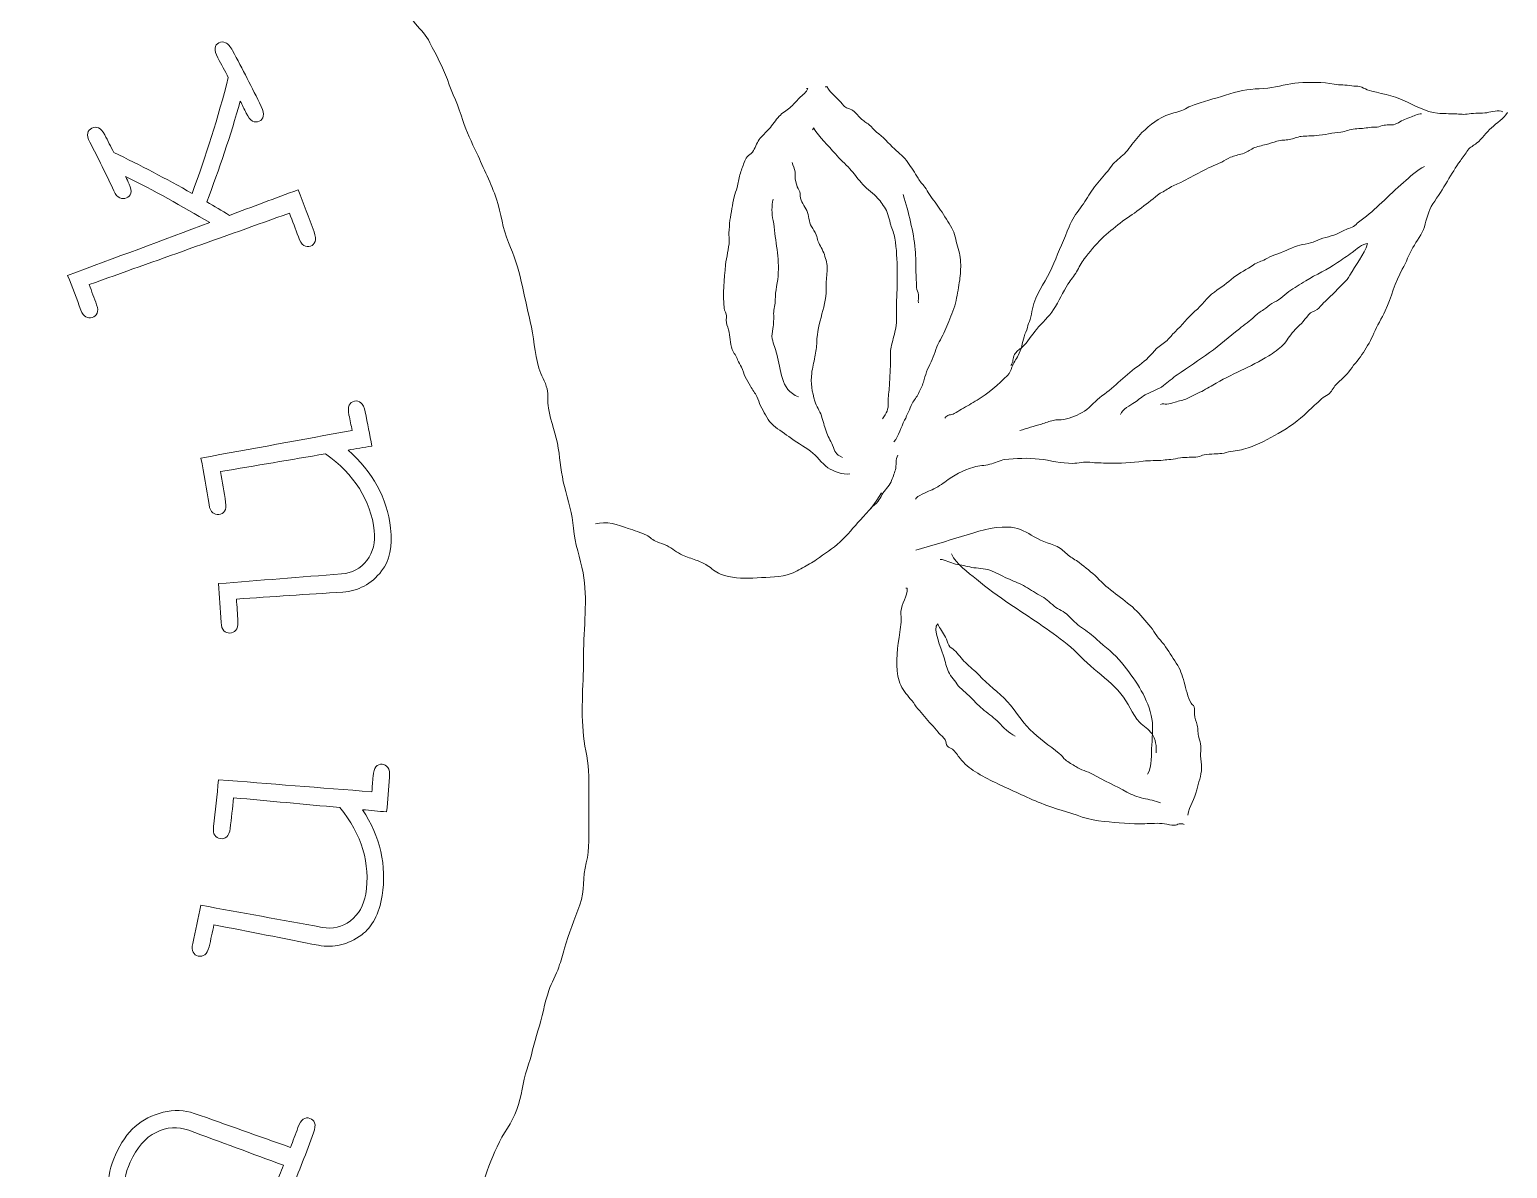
# Model space of a CAD drawing. Header units: millimetres. Extents: x 378.1 to 391.6, y -209.8 to -175.9.
# Drawn here: x 386.387 to 391.19, y -193.075 to -189.373 of the extents above; entities that cross this region are included whole.
import ezdxf

# ---------------------------------------------------------------- set-up
doc = ezdxf.new("R2010")
doc.units = ezdxf.units.MM
doc.header["$MEASUREMENT"] = 0
doc.layers.add('RightSide', color=7, linetype='Continuous', lineweight=0)

# ---------------------------------------------------------------- blocks, each defined once
blk = doc.blocks.new('Block_2')
at = {"layer": 'RightSide', "color": 18, "lineweight": 5, "true_color": 0x000000}
for points, knots in [([(387.0364, -189.9767), (387.1108, -189.949), (387.1851, -189.9213), (387.2595, -189.8936), (387.2776, -189.9388), (387.295, -189.9843), (387.3115, -190.03), (387.3166, -190.0439), (387.3177, -190.0547), (387.315, -190.0623), (387.3123, -190.0698), (387.3073, -190.0749), (387.3, -190.0772), (387.2922, -190.0797), (387.2852, -190.0786), (387.2782, -190.0743), (387.2719, -190.0698), (387.2657, -190.0608), (387.2608, -190.047), (387.2515, -190.0211), (387.2418, -189.9953), (387.2319, -189.9696), (387.0148, -190.047), (386.7977, -190.1245), (386.5805, -190.2019), (386.5889, -190.2237), (386.5971, -190.2456), (386.605, -190.2676), (386.6091, -190.2793), (386.6097, -190.2884), (386.6067, -190.295), (386.6036, -190.3017), (386.5985, -190.3062), (386.5906, -190.3087), (386.5833, -190.311), (386.5764, -190.3104), (386.5698, -190.3071), (386.5631, -190.3038), (386.5578, -190.2961), (386.5537, -190.2848), (386.5401, -190.2471), (386.5257, -190.2096), (386.5108, -190.1722), (386.6647, -190.1149), (386.8186, -190.0577), (386.9726, -190.0004), (386.8823, -189.9461), (386.7908, -189.896), (386.6987, -189.85), (386.7028, -189.8586), (386.7068, -189.8672), (386.7108, -189.8759), (386.7164, -189.8877), (386.7181, -189.8977), (386.7158, -189.9048), (386.7135, -189.9122), (386.7089, -189.917), (386.7018, -189.9201), (386.6943, -189.9233), (386.687, -189.9232), (386.68, -189.9199), (386.6731, -189.9167), (386.6667, -189.9094), (386.6612, -189.8973), (386.6363, -189.8439), (386.6102, -189.7909), (386.5828, -189.7385), (386.5764, -189.7264), (386.5744, -189.717), (386.576, -189.7094), (386.578, -189.7021), (386.5822, -189.6967), (386.5896, -189.693), (386.5964, -189.6896), (386.6034, -189.6894), (386.6108, -189.6923), (386.618, -189.6951), (386.6249, -189.7029), (386.6313, -189.715), (386.6414, -189.7341), (386.6512, -189.7534), (386.6609, -189.7727), (386.7463, -189.8134), (386.8311, -189.8577), (386.9151, -189.9055), (386.9603, -189.7842), (386.9998, -189.6585), (387.033, -189.5286), (387.0219, -189.5073), (387.0107, -189.4861), (386.9991, -189.465), (386.9917, -189.4514), (386.9889, -189.441), (386.9898, -189.433), (386.9911, -189.4248), (386.9953, -189.4194), (387.0024, -189.4156), (387.0093, -189.4121), (387.0163, -189.412), (387.0241, -189.4155), (387.0317, -189.4189), (387.0394, -189.4275), (387.0468, -189.441), (387.0793, -189.501), (387.1103, -189.5616), (387.1398, -189.6226), (387.1464, -189.636), (387.1485, -189.6467), (387.1467, -189.6546), (387.1448, -189.6624), (387.1405, -189.6679), (387.1334, -189.671), (387.126, -189.6742), (387.1189, -189.6739), (387.1114, -189.6701), (387.1044, -189.6661), (387.0975, -189.6578), (387.0911, -189.6444), (387.0848, -189.6313), (387.0784, -189.6183), (387.0719, -189.6052), (387.0401, -189.7178), (387.0036, -189.8271), (386.9627, -189.9329), (386.9873, -189.9472), (387.0119, -189.9617), (387.0364, -189.9767)], [0, 0, 0, 0, 1, 1, 1, 2, 2, 2, 3, 3, 3, 4, 4, 4, 5, 5, 5, 6, 6, 6, 7, 7, 7, 8, 8, 8, 9, 9, 9, 10, 10, 10, 11, 11, 11, 12, 12, 12, 13, 13, 13, 14, 14, 14, 15, 15, 15, 16, 16, 16, 17, 17, 17, 18, 18, 18, 19, 19, 19, 20, 20, 20, 21, 21, 21, 22, 22, 22, 23, 23, 23, 24, 24, 24, 25, 25, 25, 26, 26, 26, 27, 27, 27, 28, 28, 28, 29, 29, 29, 30, 30, 30, 31, 31, 31, 32, 32, 32, 33, 33, 33, 34, 34, 34, 35, 35, 35, 36, 36, 36, 37, 37, 37, 38, 38, 38, 39, 39, 39, 40, 40, 40, 41, 41, 41, 42, 42, 42, 42]), ([(387.4995, -190.7268), (387.4736, -190.7312), (387.4479, -190.7356), (387.422, -190.7399), (387.5024, -190.8097), (387.5493, -190.8963), (387.5605, -190.9932), (387.5676, -191.0529), (387.5572, -191.0997), (387.5314, -191.1328), (387.4974, -191.1756), (387.455, -191.1982), (387.4053, -191.2013), (387.29, -191.2089), (387.1748, -191.2164), (387.0595, -191.224), (387.0612, -191.2484), (387.0627, -191.2728), (387.0639, -191.2972), (387.0647, -191.3103), (387.0626, -191.3195), (387.0576, -191.3255), (387.0526, -191.3312), (387.0462, -191.3343), (387.0381, -191.3346), (387.0305, -191.3349), (387.024, -191.3324), (387.0186, -191.327), (387.0132, -191.3218), (387.0102, -191.3125), (387.0096, -191.2998), (387.0075, -191.2578), (387.0047, -191.2158), (387.0011, -191.1739), (387.1343, -191.1634), (387.2675, -191.1529), (387.4007, -191.1423), (387.4355, -191.1397), (387.4632, -191.125), (387.4834, -191.0984), (387.5035, -191.0716), (387.5119, -191.0392), (387.5074, -191.0018), (387.4962, -190.9035), (387.4422, -190.8181), (387.349, -190.7522), (387.2352, -190.7714), (387.1213, -190.7906), (387.0075, -190.8099), (387.0135, -190.843), (387.0191, -190.8762), (387.0242, -190.9095), (387.0262, -190.9222), (387.0251, -190.9321), (387.0208, -190.9381), (387.0167, -190.9443), (387.0103, -190.9481), (387.0024, -190.9492), (386.9947, -190.9503), (386.988, -190.9483), (386.9822, -190.9434), (386.9762, -190.9384), (386.9724, -190.9299), (386.9704, -190.9172), (386.9626, -190.8666), (386.9539, -190.8161), (386.944, -190.7658), (387.1077, -190.7359), (387.2715, -190.706), (387.4353, -190.6761), (387.4321, -190.6593), (387.4286, -190.6426), (387.4252, -190.6258), (387.4223, -190.6116), (387.4224, -190.6009), (387.4258, -190.594), (387.4292, -190.5868), (387.4351, -190.5824), (387.443, -190.5808), (387.4504, -190.5791), (387.4573, -190.5812), (387.4638, -190.5863), (387.47, -190.5914), (387.4748, -190.6013), (387.4778, -190.6156), (387.4855, -190.6526), (387.4927, -190.6897), (387.4995, -190.7268)], [0, 0, 0, 0, 1, 1, 1, 2, 2, 2, 3, 3, 3, 4, 4, 4, 5, 5, 5, 6, 6, 6, 7, 7, 7, 8, 8, 8, 9, 9, 9, 10, 10, 10, 11, 11, 11, 12, 12, 12, 13, 13, 13, 14, 14, 14, 15, 15, 15, 16, 16, 16, 17, 17, 17, 18, 18, 18, 19, 19, 19, 20, 20, 20, 21, 21, 21, 22, 22, 22, 23, 23, 23, 24, 24, 24, 25, 25, 25, 26, 26, 26, 27, 27, 27, 28, 28, 28, 29, 29, 29, 29]), ([(387.5474, -191.916), (387.5213, -191.9136), (387.4952, -191.9112), (387.4691, -191.9088), (387.5272, -191.9967), (387.5487, -192.0917), (387.533, -192.1882), (387.5231, -192.2477), (387.5006, -192.2905), (387.4665, -192.3157), (387.4218, -192.3484), (387.3749, -192.3593), (387.326, -192.3497), (387.2128, -192.3275), (387.0996, -192.3052), (386.9864, -192.283), (386.9813, -192.307), (386.976, -192.331), (386.9705, -192.355), (386.9676, -192.368), (386.9628, -192.3763), (386.9566, -192.3807), (386.95, -192.385), (386.9433, -192.3863), (386.9352, -192.3846), (386.9277, -192.3828), (386.9222, -192.3788), (386.9185, -192.3722), (386.9148, -192.3657), (386.9144, -192.356), (386.9174, -192.3435), (386.9269, -192.3023), (386.9358, -192.2609), (386.9439, -192.2195), (387.0752, -192.2435), (387.2066, -192.2674), (387.3379, -192.2914), (387.3722, -192.2974), (387.4029, -192.2909), (387.4298, -192.2701), (387.4566, -192.2493), (387.4733, -192.2204), (387.4795, -192.183), (387.4955, -192.0852), (387.4673, -191.9892), (387.3953, -191.9019), (387.2803, -191.8913), (387.1652, -191.8807), (387.0503, -191.8701), (387.0469, -191.9035), (387.0432, -191.9369), (387.039, -191.9702), (387.0375, -191.9833), (387.0337, -191.9918), (387.0278, -191.997), (387.0219, -192.002), (387.015, -192.004), (387.007, -192.0029), (386.9994, -192.002), (386.9934, -191.9985), (386.9891, -191.9922), (386.9849, -191.9861), (386.9833, -191.9766), (386.985, -191.9639), (386.9914, -191.9132), (386.9967, -191.8623), (387.001, -191.8115), (387.1672, -191.8245), (387.3333, -191.8377), (387.4995, -191.8508), (387.5009, -191.8339), (387.5023, -191.8168), (387.5035, -191.7998), (387.5047, -191.7854), (387.5078, -191.7755), (387.5128, -191.7694), (387.5184, -191.7634), (387.525, -191.7606), (387.533, -191.7612), (387.5407, -191.7616), (387.5467, -191.7651), (387.5515, -191.7717), (387.5561, -191.7784), (387.5583, -191.7891), (387.5571, -191.8035), (387.5543, -191.841), (387.5511, -191.8785), (387.5474, -191.916)], [0, 0, 0, 0, 1, 1, 1, 2, 2, 2, 3, 3, 3, 4, 4, 4, 5, 5, 5, 6, 6, 6, 7, 7, 7, 8, 8, 8, 9, 9, 9, 10, 10, 10, 11, 11, 11, 12, 12, 12, 13, 13, 13, 14, 14, 14, 15, 15, 15, 16, 16, 16, 17, 17, 17, 18, 18, 18, 19, 19, 19, 20, 20, 20, 21, 21, 21, 22, 22, 22, 23, 23, 23, 24, 24, 24, 25, 25, 25, 26, 26, 26, 27, 27, 27, 28, 28, 28, 29, 29, 29, 29]), ([(386.3704, -193.1199), (386.4691, -193.1671), (386.5679, -193.2142), (386.6666, -193.2613), (386.6496, -193.2136), (386.6413, -193.1723), (386.6414, -193.1373), (386.6419, -193.1022), (386.6501, -193.0668), (386.6663, -193.0306), (386.6838, -192.9916), (386.7045, -192.9613), (386.7299, -192.9388), (386.7548, -192.9166), (386.7852, -192.9012), (386.8212, -192.8925), (386.8571, -192.884), (386.8909, -192.8848), (386.9225, -192.896), (387.0267, -192.933), (387.1309, -192.9699), (387.2352, -193.0069), (387.2434, -192.9855), (387.2513, -192.964), (387.2592, -192.9424), (387.2644, -192.9283), (387.2703, -192.9194), (387.2768, -192.9147), (387.2836, -192.9108), (387.2908, -192.9097), (387.2984, -192.9123), (387.3056, -192.9147), (387.3106, -192.9195), (387.3135, -192.9268), (387.3162, -192.9345), (387.3151, -192.9453), (387.3099, -192.9596), (387.2869, -193.0228), (387.2624, -193.0857), (387.2363, -193.148), (387.2304, -193.1623), (387.2238, -193.1714), (387.2165, -193.1754), (387.2094, -193.1794), (387.202, -193.1799), (387.1949, -193.1772), (387.1875, -193.1742), (387.1829, -193.169), (387.1806, -193.1612), (387.1788, -193.1538), (387.1805, -193.1427), (387.1865, -193.1287), (387.1953, -193.1075), (387.204, -193.0862), (387.2125, -193.0649), (387.11, -193.0269), (387.0075, -192.989), (386.905, -192.9511), (386.869, -192.9381), (386.8329, -192.9404), (386.798, -192.9578), (386.7626, -192.9755), (386.7352, -193.0078), (386.714, -193.0547), (386.6975, -193.0916), (386.6915, -193.1269), (386.6963, -193.1606), (386.6996, -193.185), (386.7136, -193.2291), (386.7365, -193.2947), (386.8381, -193.3432), (386.9397, -193.3917), (387.0413, -193.4403), (387.0521, -193.4194), (387.0627, -193.3985), (387.0731, -193.3775), (387.0797, -193.3642), (387.0867, -193.3558), (387.0936, -193.3519), (387.1012, -193.3482), (387.1081, -193.348), (387.1156, -193.3512), (387.1228, -193.3542), (387.1268, -193.3599), (387.1288, -193.3677), (387.1306, -193.3756), (387.1281, -193.3864), (387.1216, -193.3997), (387.0912, -193.461), (387.0593, -193.5217), (387.0259, -193.5819), (387.0186, -193.5952), (387.0111, -193.6035), (387.0033, -193.6067), (386.9957, -193.6101), (386.9883, -193.6099), (386.9817, -193.6063), (386.9745, -193.6026), (386.9705, -193.5968), (386.9692, -193.5888), (386.9684, -193.5814), (386.9713, -193.5703), (386.9785, -193.5576), (386.99, -193.5369), (387.0013, -193.5163), (387.0123, -193.4955), (386.8064, -193.3936), (386.6005, -193.2918), (386.3945, -193.1899), (386.3833, -193.2108), (386.3719, -193.2317), (386.3603, -193.2524), (386.3541, -193.2633), (386.3474, -193.2702), (386.3402, -193.2725), (386.333, -193.2749), (386.326, -193.2742), (386.3188, -193.2704), (386.3121, -193.2669), (386.3078, -193.2615), (386.306, -193.2545), (386.3041, -193.2475), (386.3062, -193.2383), (386.3124, -193.2276), (386.3324, -193.192), (386.3517, -193.156), (386.3704, -193.1199)], [0, 0, 0, 0, 1, 1, 1, 2, 2, 2, 3, 3, 3, 4, 4, 4, 5, 5, 5, 6, 6, 6, 7, 7, 7, 8, 8, 8, 9, 9, 9, 10, 10, 10, 11, 11, 11, 12, 12, 12, 13, 13, 13, 14, 14, 14, 15, 15, 15, 16, 16, 16, 17, 17, 17, 18, 18, 18, 19, 19, 19, 20, 20, 20, 21, 21, 21, 22, 22, 22, 23, 23, 23, 24, 24, 24, 25, 25, 25, 26, 26, 26, 27, 27, 27, 28, 28, 28, 29, 29, 29, 30, 30, 30, 31, 31, 31, 32, 32, 32, 33, 33, 33, 34, 34, 34, 35, 35, 35, 36, 36, 36, 37, 37, 37, 38, 38, 38, 39, 39, 39, 40, 40, 40, 41, 41, 41, 42, 42, 42, 42])]:
    blk.add_open_spline(points, degree=3, knots=knots, dxfattribs=at)

msp = doc.modelspace()

# ---------------------------------------------------------------- linework, layer by layer
at = {"layer": 'RightSide', "color": 18, "lineweight": 13, "true_color": 0x000000}
msp.add_open_spline([(387.6091, -193.7852), (387.6146, -193.7441), (387.6444, -193.697), (387.6649, -193.6619), (387.6897, -193.6194), (387.7176, -193.56), (387.7337, -193.5124), (387.7616, -193.43), (387.7999, -193.3476), (387.822, -193.2629), (387.8454, -193.1733), (387.868, -193.088), (387.9063, -193.0044), (387.9256, -192.9622), (387.955, -192.9271), (387.971, -192.884), (387.9873, -192.8399), (387.9881, -192.7953), (388.0039, -192.7515), (388.0186, -192.7109), (388.0255, -192.6688), (388.0391, -192.6277), (388.0534, -192.5844), (388.0609, -192.5376), (388.0749, -192.4963), (388.0834, -192.4709), (388.0986, -192.4466), (388.1074, -192.4203), (388.1143, -192.3997), (388.1194, -192.3806), (388.1254, -192.3594), (388.1387, -192.3119), (388.1593, -192.2646), (388.1758, -192.218), (388.1921, -192.1724), (388.1839, -192.1282), (388.1961, -192.0815), (388.2083, -192.0351), (388.2044, -191.9882), (388.2044, -191.94), (388.2044, -191.8935), (388.2042, -191.8469), (388.2044, -191.8004), (388.2046, -191.7525), (388.1924, -191.7144), (388.1875, -191.6694), (388.178, -191.5837), (388.1878, -191.4913), (388.1878, -191.4048), (388.1878, -191.3204), (388.2017, -191.2221), (388.1864, -191.1394), (388.1772, -191.0896), (388.1584, -191.0453), (388.1548, -190.9939), (388.1516, -190.9478), (388.1365, -190.9023), (388.1253, -190.8578), (388.1151, -190.8174), (388.1119, -190.7749), (388.1056, -190.7341), (388.0989, -190.6904), (388.0807, -190.6481), (388.0735, -190.6034), (388.07, -190.582), (388.0736, -190.5618), (388.0688, -190.5404), (388.0635, -190.517), (388.0492, -190.4967), (388.0427, -190.4738), (388.0282, -190.4232), (388.0263, -190.3708), (388.0142, -190.3215), (387.993, -190.2355), (387.981, -190.1472), (387.944, -190.0653), (387.9234, -190.02), (387.9212, -189.9706), (387.9048, -189.924), (387.8872, -189.8736), (387.8626, -189.8233), (387.8406, -189.7746), (387.8245, -189.7388), (387.8061, -189.7055), (387.7951, -189.668), (387.7813, -189.6211), (387.761, -189.5807), (387.745, -189.5354), (387.7303, -189.4937), (387.7085, -189.4568), (387.6885, -189.4159), (387.6756, -189.3897), (387.6598, -189.3756), (387.6417, -189.3539), (387.62, -189.328), (387.6129, -189.2969), (387.593, -189.2704), (387.5651, -189.2333), (387.5304, -189.2008), (387.5028, -189.1633), (387.4746, -189.125), (387.4614, -189.0758), (387.4437, -189.0324), (387.426, -188.9891), (387.4057, -188.9504), (387.3905, -188.9066), (387.3741, -188.8593), (387.3415, -188.8129), (387.311, -188.7742), (387.2465, -188.6924), (387.2014, -188.5842), (387.1255, -188.5089), (387.0951, -188.4787), (387.0496, -188.4426), (387.0138, -188.4185), (386.9725, -188.3909), (386.9323, -188.3605), (386.8895, -188.3365), (386.8703, -188.3257), (386.8628, -188.3174), (386.847, -188.3032), (386.8251, -188.2836), (386.8097, -188.2852), (386.7827, -188.2755), (386.7346, -188.2581), (386.6952, -188.2295), (386.6499, -188.2075), (386.6127, -188.1894), (386.567, -188.1796), (386.5259, -188.1792), (386.5014, -188.1789), (386.4807, -188.1801), (386.4561, -188.1753), (386.42, -188.1684), (386.411, -188.1727), (386.3765, -188.1778), (386.2865, -188.1911), (386.1931, -188.1957), (386.1039, -188.2115), (386.0588, -188.2195), (386.0156, -188.2473), (385.972, -188.2588), (385.9515, -188.2642), (385.9308, -188.2615), (385.9099, -188.2657), (385.8809, -188.2716), (385.8514, -188.2864), (385.8222, -188.2914), (385.804, -188.2945), (385.7882, -188.2926), (385.7698, -188.2943), (385.7423, -188.2968), (385.7241, -188.3118), (385.6996, -188.3204), (385.652, -188.3372), (385.6009, -188.3421), (385.5523, -188.353), (385.3477, -188.3989), (385.1282, -188.3832), (384.9798, -188.2133), (384.9404, -188.1681), (384.9188, -188.1279), (384.9052, -188.0713), (384.8956, -188.0314), (384.8728, -187.9799), (384.8818, -187.939), (384.9043, -187.8376), (384.9736, -187.77), (385.0455, -187.6998), (385.0783, -187.6679), (385.129, -187.6168), (385.1713, -187.6019), (385.1955, -187.5933), (385.2195, -187.5902), (385.2439, -187.5799), (385.2679, -187.5698), (385.2941, -187.5584), (385.3194, -187.5524), (385.4184, -187.5291), (385.5187, -187.5083), (385.615, -187.4683), (385.7047, -187.4311), (385.7886, -187.3842), (385.8857, -187.3686), (385.9283, -187.3618), (385.9729, -187.3572), (386.0147, -187.3449), (386.0692, -187.3289), (386.1223, -187.3085), (386.1787, -187.303), (386.3064, -187.2905), (386.4137, -187.2138), (386.5396, -187.1905), (386.5934, -187.1806), (386.65, -187.1785), (386.704, -187.1711), (386.726, -187.1681), (386.7439, -187.1568), (386.7652, -187.1533), (386.7934, -187.1486), (386.8241, -187.1584), (386.8525, -187.155), (386.9546, -187.1426), (387.0717, -187.1053), (387.1563, -187.0473), (387.2495, -186.9834), (387.325, -186.891), (387.3941, -186.8032), (387.463, -186.7156), (387.5099, -186.619), (387.5474, -186.5129), (387.5625, -186.4701), (387.5602, -186.4286), (387.574, -186.3847), (387.5892, -186.3361), (387.593, -186.2957), (387.5924, -186.2446), (387.5919, -186.2031), (387.605, -186.1657), (387.6128, -186.1252), (387.619, -186.0922), (387.6326, -186.0184), (387.6587, -185.9966)], degree=3, knots=[0, 0, 0, 0, 1, 1, 1, 2, 2, 2, 3, 3, 3, 4, 4, 4, 5, 5, 5, 6, 6, 6, 7, 7, 7, 8, 8, 8, 9, 9, 9, 10, 10, 10, 11, 11, 11, 12, 12, 12, 13, 13, 13, 14, 14, 14, 15, 15, 15, 16, 16, 16, 17, 17, 17, 18, 18, 18, 19, 19, 19, 20, 20, 20, 21, 21, 21, 22, 22, 22, 23, 23, 23, 24, 24, 24, 25, 25, 25, 26, 26, 26, 27, 27, 27, 28, 28, 28, 29, 29, 29, 30, 30, 30, 31, 31, 31, 32, 32, 32, 33, 33, 33, 34, 34, 34, 35, 35, 35, 36, 36, 36, 37, 37, 37, 38, 38, 38, 39, 39, 39, 40, 40, 40, 41, 41, 41, 42, 42, 42, 43, 43, 43, 44, 44, 44, 45, 45, 45, 46, 46, 46, 47, 47, 47, 48, 48, 48, 49, 49, 49, 50, 50, 50, 51, 51, 51, 52, 52, 52, 53, 53, 53, 54, 54, 54, 55, 55, 55, 56, 56, 56, 57, 57, 57, 58, 58, 58, 59, 59, 59, 60, 60, 60, 61, 61, 61, 62, 62, 62, 63, 63, 63, 64, 64, 64, 65, 65, 65, 66, 66, 66, 67, 67, 67, 68, 68, 68, 69, 69, 69, 70, 70, 70, 71, 71, 71, 72, 72, 72, 73, 73, 73, 74, 74, 74, 74], dxfattribs=at)
at = {"layer": 'RightSide', "color": 18, "lineweight": 9, "true_color": 0x000000}
for points, knots in [([(391.1758, -189.6405), (391.1619, -189.6322), (391.1388, -189.6405), (391.124, -189.643), (391.1048, -189.6462), (391.0848, -189.6432), (391.0657, -189.647), (391.0505, -189.65), (391.0356, -189.6474), (391.0201, -189.6467), (391.0013, -189.6459), (390.9819, -189.6467), (390.9634, -189.6447), (390.9252, -189.6405), (390.8889, -189.6197), (390.8554, -189.604), (390.8182, -189.5864), (390.7742, -189.5801), (390.735, -189.5684), (390.7261, -189.5657), (390.7196, -189.5603), (390.71, -189.5582), (390.7018, -189.5564), (390.693, -189.557), (390.6846, -189.5555), (390.6638, -189.5519), (390.6464, -189.5541), (390.627, -189.5501), (390.5901, -189.5427), (390.5491, -189.5443), (390.5115, -189.5459), (390.478, -189.5474), (390.4455, -189.5601), (390.4116, -189.5629), (390.3744, -189.5661), (390.3392, -189.5661), (390.3022, -189.5775), (390.2654, -189.5888), (390.2286, -189.5997), (390.1919, -189.6108), (390.1736, -189.6164), (390.1593, -189.6211), (390.1438, -189.6306), (390.129, -189.6396), (390.1093, -189.6419), (390.0928, -189.6473), (390.0565, -189.6592), (390.0298, -189.682), (390.0025, -189.7079), (389.9864, -189.7233), (389.973, -189.742), (389.9599, -189.7597), (389.9475, -189.7763), (389.9341, -189.7867), (389.9187, -189.8001), (389.9039, -189.813), (389.8942, -189.8312), (389.8808, -189.8455), (389.8656, -189.8619), (389.8516, -189.8794), (389.8389, -189.8977), (389.8264, -189.9157), (389.8156, -189.9346), (389.8028, -189.9525), (389.7884, -189.9727), (389.7745, -189.9899), (389.7655, -190.0137), (389.7504, -190.0537), (389.732, -190.0929), (389.7163, -190.1325), (389.7004, -190.1727), (389.6755, -190.2078), (389.6575, -190.2463), (389.647, -190.2688), (389.6457, -190.2922), (389.639, -190.3151), (389.6361, -190.3249), (389.6319, -190.3318), (389.6302, -190.3417), (389.6283, -190.3525), (389.6228, -190.3603), (389.6196, -190.3712), (389.6136, -190.3923), (389.6112, -190.4125), (389.6002, -190.4324), (389.5933, -190.4449), (389.5844, -190.457), (389.5797, -190.4705), (389.5757, -190.4819), (389.5752, -190.4884), (389.5654, -190.4977), (389.5352, -190.5262), (389.5031, -190.5573), (389.4668, -190.5774), (389.4499, -190.5868), (389.4334, -190.5976), (389.416, -190.607), (389.4083, -190.6112), (389.4005, -190.617), (389.3927, -190.6209), (389.3818, -190.6263), (389.3687, -190.6233), (389.3622, -190.6364)], [0, 0, 0, 0, 1, 1, 1, 2, 2, 2, 3, 3, 3, 4, 4, 4, 5, 5, 5, 6, 6, 6, 7, 7, 7, 8, 8, 8, 9, 9, 9, 10, 10, 10, 11, 11, 11, 12, 12, 12, 13, 13, 13, 14, 14, 14, 15, 15, 15, 16, 16, 16, 17, 17, 17, 18, 18, 18, 19, 19, 19, 20, 20, 20, 21, 21, 21, 22, 22, 22, 23, 23, 23, 24, 24, 24, 25, 25, 25, 26, 26, 26, 27, 27, 27, 28, 28, 28, 29, 29, 29, 30, 30, 30, 31, 31, 31, 32, 32, 32, 33, 33, 33, 34, 34, 34, 34]), ([(389.0526, -190.8169), (389.0313, -190.8218), (388.9979, -190.8082), (388.9819, -190.7971), (388.9608, -190.7824), (388.9465, -190.7588), (388.9255, -190.7434), (388.902, -190.7262), (388.8777, -190.7139), (388.8546, -190.6961), (388.8368, -190.6824), (388.8138, -190.6693), (388.7983, -190.6537), (388.7814, -190.6368), (388.7746, -190.6153), (388.7632, -190.5957), (388.7576, -190.5862), (388.7564, -190.5756), (388.7511, -190.566), (388.7447, -190.5543), (388.7365, -190.5437), (388.73, -190.5323), (388.7241, -190.522), (388.7188, -190.5123), (388.713, -190.5022), (388.7072, -190.4924), (388.7072, -190.4806), (388.7012, -190.4706), (388.6961, -190.462), (388.6921, -190.4556), (388.6884, -190.4462), (388.6837, -190.434), (388.6761, -190.4249), (388.671, -190.4129), (388.6619, -190.3919), (388.6649, -190.3699), (388.6588, -190.3485), (388.6559, -190.338), (388.651, -190.328), (388.6509, -190.317), (388.6508, -190.3125), (388.653, -190.3085), (388.6527, -190.3038), (388.6522, -190.2953), (388.6454, -190.2875), (388.6445, -190.279), (388.6395, -190.234), (388.6442, -190.1828), (388.6492, -190.1377), (388.652, -190.1122), (388.6598, -190.0853), (388.6614, -190.06), (388.6621, -190.0509), (388.6584, -190.0436), (388.6599, -190.0341), (388.6621, -190.0198), (388.6611, -190.0067), (388.6633, -189.9927), (388.6671, -189.9681), (388.6719, -189.9419), (388.6771, -189.9169), (388.6794, -189.9062), (388.6845, -189.8962), (388.6871, -189.8857), (388.6905, -189.8719), (388.6918, -189.8587), (388.6957, -189.8445), (388.6996, -189.8305), (388.7043, -189.8188), (388.71, -189.8053), (388.7132, -189.7975), (388.7129, -189.7929), (388.7196, -189.7862), (388.7253, -189.7806), (388.7315, -189.7772), (388.7364, -189.7709), (388.7458, -189.7589), (388.7499, -189.7428), (388.7586, -189.7303), (388.7675, -189.7176), (388.7805, -189.7078), (388.7906, -189.6957), (388.8016, -189.6825), (388.812, -189.6674), (388.8236, -189.6546), (388.8331, -189.6441), (388.847, -189.6364), (388.858, -189.6271), (388.87, -189.617), (388.879, -189.6061), (388.8896, -189.5948), (388.8979, -189.5859), (388.9143, -189.5762), (388.9163, -189.5639), (388.9148, -189.5639), (388.9133, -189.5639), (388.9118, -189.5639)], [0, 0, 0, 0, 1, 1, 1, 2, 2, 2, 3, 3, 3, 4, 4, 4, 5, 5, 5, 6, 6, 6, 7, 7, 7, 8, 8, 8, 9, 9, 9, 10, 10, 10, 11, 11, 11, 12, 12, 12, 13, 13, 13, 14, 14, 14, 15, 15, 15, 16, 16, 16, 17, 17, 17, 18, 18, 18, 19, 19, 19, 20, 20, 20, 21, 21, 21, 22, 22, 22, 23, 23, 23, 24, 24, 24, 25, 25, 25, 26, 26, 26, 27, 27, 27, 28, 28, 28, 29, 29, 29, 30, 30, 30, 31, 31, 31, 32, 32, 32, 32]), ([(389.1964, -190.7133), (389.2132, -190.6916), (389.2189, -190.6665), (389.2311, -190.6425), (389.2407, -190.624), (389.2471, -190.6067), (389.2559, -190.5884), (389.2616, -190.5764), (389.2712, -190.5678), (389.2764, -190.5555), (389.2816, -190.5432), (389.2884, -190.5318), (389.292, -190.5189), (389.2983, -190.4962), (389.3059, -190.4742), (389.3172, -190.4533), (389.3288, -190.4321), (389.3309, -190.4095), (389.3432, -190.3884), (389.3545, -190.369), (389.3635, -190.3496), (389.3717, -190.3298), (389.3807, -190.3079), (389.3901, -190.2851), (389.3963, -190.2621), (389.4024, -190.2394), (389.4048, -190.2178), (389.4089, -190.1948), (389.4123, -190.1759), (389.4135, -190.1564), (389.4135, -190.1373), (389.4135, -190.1148), (389.4095, -190.0983), (389.4029, -190.0764), (389.3974, -190.0582), (389.3946, -190.0344), (389.3847, -190.0183), (389.3728, -189.9991), (389.3609, -189.9788), (389.3483, -189.9595), (389.3366, -189.9418), (389.3238, -189.926), (389.3118, -189.9089), (389.3063, -189.9012), (389.3023, -189.8926), (389.2968, -189.8848), (389.29, -189.8753), (389.2803, -189.8666), (389.2747, -189.8563), (389.2647, -189.8384), (389.2536, -189.8219), (389.2419, -189.8045), (389.2297, -189.7865), (389.2138, -189.7754), (389.198, -189.7606), (389.179, -189.743), (389.161, -189.7211), (389.1402, -189.7058), (389.1301, -189.6984), (389.1255, -189.6899), (389.116, -189.6825), (389.1063, -189.6748), (389.097, -189.6701), (389.0881, -189.6608), (389.0798, -189.6522), (389.07, -189.6397), (389.0592, -189.634), (389.0447, -189.6264), (389.0394, -189.6295), (389.0288, -189.6154), (389.0136, -189.5951), (388.991, -189.5806), (388.9787, -189.5582), (388.9769, -189.5584), (388.975, -189.5585), (388.9732, -189.5587)], [0, 0, 0, 0, 1, 1, 1, 2, 2, 2, 3, 3, 3, 4, 4, 4, 5, 5, 5, 6, 6, 6, 7, 7, 7, 8, 8, 8, 9, 9, 9, 10, 10, 10, 11, 11, 11, 12, 12, 12, 13, 13, 13, 14, 14, 14, 15, 15, 15, 16, 16, 16, 17, 17, 17, 18, 18, 18, 19, 19, 19, 20, 20, 20, 21, 21, 21, 22, 22, 22, 23, 23, 23, 24, 24, 24, 25, 25, 25, 25]), ([(389.2666, -190.8991), (389.2708, -190.8889), (389.3032, -190.876), (389.3142, -190.8713), (389.3304, -190.8645), (389.3475, -190.8543), (389.3618, -190.8436), (389.392, -190.8212), (389.4191, -190.8064), (389.4557, -190.7951), (389.4741, -190.7895), (389.4904, -190.7907), (389.5084, -190.7861), (389.5243, -190.7821), (389.5406, -190.7731), (389.5568, -190.7709), (389.5921, -190.7662), (389.6328, -190.765), (389.6688, -190.7691), (389.7046, -190.7732), (389.7409, -190.7835), (389.7775, -190.783), (389.796, -190.7827), (389.8148, -190.7775), (389.8327, -190.7795), (389.8531, -190.7818), (389.8726, -190.7816), (389.893, -190.7823), (389.9319, -190.7835), (389.9683, -190.7811), (390.0066, -190.7761), (390.0278, -190.7733), (390.0501, -190.7745), (390.0715, -190.7726), (390.0797, -190.7718), (390.0877, -190.7704), (390.0959, -190.7699), (390.1073, -190.7693), (390.1161, -190.767), (390.1277, -190.7652), (390.1467, -190.7622), (390.1658, -190.7641), (390.1845, -190.762), (390.1914, -190.7613), (390.1981, -190.7565), (390.205, -190.7552), (390.2158, -190.753), (390.2268, -190.7541), (390.2376, -190.7523), (390.2461, -190.7509), (390.2538, -190.752), (390.2623, -190.751), (390.2724, -190.7498), (390.2811, -190.7448), (390.2913, -190.7442), (390.3112, -190.7432), (390.3274, -190.7385), (390.3474, -190.7325), (390.3829, -190.7217), (390.4133, -190.7036), (390.445, -190.6862), (390.4817, -190.6661), (390.5103, -190.6442), (390.5409, -190.6155), (390.5559, -190.6014), (390.571, -190.5873), (390.5863, -190.5731), (390.5934, -190.5666), (390.6004, -190.5644), (390.6078, -190.559), (390.6196, -190.5506), (390.6235, -190.5372), (390.6332, -190.5273), (390.648, -190.5123), (390.6685, -190.4962), (390.6803, -190.4784), (390.6932, -190.4588), (390.7103, -190.4422), (390.7225, -190.4222), (390.7345, -190.4025), (390.7475, -190.3815), (390.7562, -190.3602), (390.7667, -190.3348), (390.7819, -190.3122), (390.7931, -190.2871), (390.8127, -190.2429), (390.8254, -190.1941), (390.8487, -190.152), (390.8617, -190.1285), (390.8707, -190.1042), (390.8834, -190.0814), (390.8949, -190.0604), (390.9143, -190.0369), (390.9206, -190.0143), (390.9275, -189.9894), (390.9331, -189.9622), (390.9482, -189.9395), (390.9646, -189.9147), (390.9806, -189.8912), (390.9954, -189.8651), (391.0085, -189.8419), (391.0224, -189.8209), (391.0375, -189.7991), (391.0457, -189.7875), (391.0536, -189.7761), (391.0621, -189.7647), (391.0708, -189.7531), (391.0795, -189.751), (391.0904, -189.7425), (391.1088, -189.7282), (391.1209, -189.7071), (391.1387, -189.6918), (391.1552, -189.6775), (391.1789, -189.6612), (391.1905, -189.6427)], [0, 0, 0, 0, 1, 1, 1, 2, 2, 2, 3, 3, 3, 4, 4, 4, 5, 5, 5, 6, 6, 6, 7, 7, 7, 8, 8, 8, 9, 9, 9, 10, 10, 10, 11, 11, 11, 12, 12, 12, 13, 13, 13, 14, 14, 14, 15, 15, 15, 16, 16, 16, 17, 17, 17, 18, 18, 18, 19, 19, 19, 20, 20, 20, 21, 21, 21, 22, 22, 22, 23, 23, 23, 24, 24, 24, 25, 25, 25, 26, 26, 26, 27, 27, 27, 28, 28, 28, 29, 29, 29, 30, 30, 30, 31, 31, 31, 32, 32, 32, 33, 33, 33, 34, 34, 34, 35, 35, 35, 36, 36, 36, 37, 37, 37, 38, 38, 38, 38]), ([(389.5764, -190.4648), (389.5854, -190.4541), (389.582, -190.441), (389.5881, -190.4296), (389.5944, -190.4179), (389.604, -190.4138), (389.6129, -190.4055), (389.631, -190.3888), (389.6442, -190.3663), (389.6598, -190.3475), (389.6781, -190.3255), (389.6996, -190.3065), (389.7155, -190.2827), (389.7332, -190.2561), (389.7455, -190.2267), (389.762, -190.2), (389.7709, -190.1857), (389.7824, -190.1742), (389.7903, -190.1599), (389.7976, -190.1467), (389.8056, -190.1308), (389.8148, -190.1186), (389.8317, -190.096), (389.8512, -190.072), (389.8718, -190.0522), (389.8915, -190.0333), (389.9101, -190.0186), (389.9319, -190.0017), (389.9524, -189.9858), (389.9733, -189.9737), (389.9938, -189.9579), (390.014, -189.9424), (390.0334, -189.9268), (390.0536, -189.9111), (390.0646, -189.9025), (390.0775, -189.8971), (390.0889, -189.8891), (390.1018, -189.88), (390.1149, -189.8772), (390.1285, -189.8699), (390.1716, -189.8465), (390.2162, -189.8226), (390.2617, -189.8036), (390.2723, -189.7992), (390.2795, -189.7919), (390.2906, -189.7879), (390.303, -189.7833), (390.3164, -189.7801), (390.3291, -189.7763), (390.3453, -189.7716), (390.3504, -189.7662), (390.3642, -189.7587), (390.376, -189.7524), (390.3933, -189.7503), (390.406, -189.7464), (390.4178, -189.7429), (390.4296, -189.7394), (390.4413, -189.7358), (390.4559, -189.7312), (390.4675, -189.7325), (390.4817, -189.7305), (390.495, -189.7287), (390.507, -189.7216), (390.5204, -189.72), (390.5365, -189.7181), (390.5528, -189.7195), (390.5686, -189.7173), (390.582, -189.7153), (390.596, -189.7151), (390.6093, -189.7118), (390.6247, -189.708), (390.6342, -189.7083), (390.6492, -189.7066), (390.6652, -189.7048), (390.6787, -189.6964), (390.6953, -189.6956), (390.7119, -189.6947), (390.7268, -189.6936), (390.7429, -189.6911), (390.7509, -189.6898), (390.7586, -189.6912), (390.7666, -189.6902), (390.7746, -189.6892), (390.7816, -189.6845), (390.7895, -189.6835), (390.8032, -189.6817), (390.8172, -189.6856), (390.8303, -189.6785), (390.8458, -189.6702), (390.856, -189.6641), (390.8733, -189.6585), (390.8868, -189.654), (390.8972, -189.6468), (390.9116, -189.6469)], [0, 0, 0, 0, 1, 1, 1, 2, 2, 2, 3, 3, 3, 4, 4, 4, 5, 5, 5, 6, 6, 6, 7, 7, 7, 8, 8, 8, 9, 9, 9, 10, 10, 10, 11, 11, 11, 12, 12, 12, 13, 13, 13, 14, 14, 14, 15, 15, 15, 16, 16, 16, 17, 17, 17, 18, 18, 18, 19, 19, 19, 20, 20, 20, 21, 21, 21, 22, 22, 22, 23, 23, 23, 24, 24, 24, 25, 25, 25, 26, 26, 26, 27, 27, 27, 28, 28, 28, 29, 29, 29, 30, 30, 30, 31, 31, 31, 31]), ([(389.1595, -190.6377), (389.1724, -190.6205), (389.1791, -190.6067), (389.1779, -190.5853), (389.1768, -190.5668), (389.1807, -190.5492), (389.1816, -190.5306), (389.183, -190.5027), (389.1847, -190.473), (389.1856, -190.4463), (389.1861, -190.4331), (389.1838, -190.4192), (389.187, -190.4057), (389.1916, -190.3863), (389.1974, -190.3677), (389.2014, -190.3479), (389.2076, -190.3164), (389.2034, -190.2849), (389.2051, -190.2532), (389.2069, -190.2214), (389.2079, -190.1901), (389.2071, -190.1585), (389.2063, -190.1229), (389.2053, -190.0861), (389.1995, -190.0509), (389.1971, -190.0367), (389.1904, -190.0221), (389.1862, -190.0083), (389.181, -189.991), (389.1779, -189.9709), (389.1686, -189.9552), (389.1597, -189.9403), (389.1514, -189.9286), (389.139, -189.9159), (389.1233, -189.9), (389.1044, -189.8874), (389.0898, -189.8704), (389.0774, -189.8557), (389.066, -189.8392), (389.0531, -189.8251), (389.0381, -189.8087), (389.0204, -189.7947), (389.0061, -189.7773), (388.9821, -189.7482), (388.9545, -189.7242), (388.9355, -189.6926), (388.9341, -189.6945), (388.9327, -189.6964), (388.9314, -189.6983)], [0, 0, 0, 0, 1, 1, 1, 2, 2, 2, 3, 3, 3, 4, 4, 4, 5, 5, 5, 6, 6, 6, 7, 7, 7, 8, 8, 8, 9, 9, 9, 10, 10, 10, 11, 11, 11, 12, 12, 12, 13, 13, 13, 14, 14, 14, 15, 15, 15, 16, 16, 16, 16]), ([(389.0296, -190.7638), (389.0052, -190.7536), (389.0052, -190.7449), (388.9967, -190.7239), (388.9903, -190.7078), (388.9808, -190.6954), (388.9757, -190.6784), (388.9708, -190.6617), (388.966, -190.6448), (388.9606, -190.6282), (388.955, -190.6111), (388.9444, -190.5986), (388.9391, -190.5805), (388.9306, -190.5514), (388.9252, -190.5207), (388.9291, -190.4903), (388.9313, -190.4727), (388.9365, -190.4547), (388.9394, -190.4369), (388.9422, -190.4203), (388.9455, -190.4051), (388.9458, -190.3884), (388.9468, -190.3265), (388.9789, -190.2685), (388.9763, -190.2056), (388.9755, -190.1874), (388.9786, -190.1708), (388.9797, -190.1526), (388.9807, -190.135), (388.9752, -190.1214), (388.9702, -190.1045), (388.9653, -190.0878), (388.9559, -190.0755), (388.9496, -190.06), (388.947, -190.0538), (388.9461, -190.0467), (388.9439, -190.0402), (388.9402, -190.0291), (388.9334, -190.023), (388.9282, -190.0131), (388.9201, -189.9977), (388.9202, -189.9774), (388.9132, -189.9614), (388.9059, -189.9448), (388.8935, -189.9335), (388.8921, -189.9136), (388.8911, -189.899), (388.8914, -189.9014), (388.8848, -189.8893), (388.8811, -189.8826), (388.8792, -189.8742), (388.8771, -189.8668), (388.874, -189.8552), (388.8763, -189.8471), (388.8752, -189.8356), (388.8744, -189.8259), (388.8684, -189.8143), (388.8656, -189.805)], [0, 0, 0, 0, 1, 1, 1, 2, 2, 2, 3, 3, 3, 4, 4, 4, 5, 5, 5, 6, 6, 6, 7, 7, 7, 8, 8, 8, 9, 9, 9, 10, 10, 10, 11, 11, 11, 12, 12, 12, 13, 13, 13, 14, 14, 14, 15, 15, 15, 16, 16, 16, 17, 17, 17, 18, 18, 18, 19, 19, 19, 19]), ([(389.6054, -190.6764), (389.6289, -190.6693), (389.6524, -190.6622), (389.676, -190.6551), (389.6886, -190.6512), (389.7015, -190.6463), (389.7144, -190.6433), (389.726, -190.6406), (389.7365, -190.6422), (389.7481, -190.6401), (389.7721, -190.6357), (389.7956, -190.6256), (389.8157, -190.6128), (389.8368, -190.5992), (389.852, -190.5784), (389.8724, -190.5637), (389.915, -190.5331), (389.9509, -190.4933), (389.9946, -190.4634), (390.0171, -190.448), (390.0313, -190.4293), (390.0498, -190.4099), (390.0599, -190.3994), (390.074, -190.3938), (390.0841, -190.3832), (390.0929, -190.3739), (390.1009, -190.3645), (390.1102, -190.3555), (390.1326, -190.3337), (390.1511, -190.3087), (390.1747, -190.2887), (390.1971, -190.2697), (390.2134, -190.2432), (390.2379, -190.226), (390.2594, -190.2108), (390.2804, -190.1961), (390.3006, -190.1788), (390.32, -190.1623), (390.344, -190.1529), (390.3652, -190.1376), (390.3778, -190.1285), (390.3902, -190.1271), (390.4036, -190.1196), (390.4139, -190.1139), (390.422, -190.1088), (390.4342, -190.1052), (390.4609, -190.0973), (390.4814, -190.0842), (390.5077, -190.0763), (390.5296, -190.0697), (390.5559, -190.0673), (390.5738, -190.0579), (390.5953, -190.0467), (390.6222, -190.0458), (390.6433, -190.0338), (390.6559, -190.0266), (390.6663, -190.0224), (390.6807, -190.0174), (390.6951, -190.0124), (390.7022, -190.0006), (390.7148, -189.9921), (390.7389, -189.9759), (390.7603, -189.9545), (390.7817, -189.9351), (390.8056, -189.9136), (390.8285, -189.8903), (390.8531, -189.8696), (390.8721, -189.8537), (390.8984, -189.8271), (390.9213, -189.8176)], [0, 0, 0, 0, 1, 1, 1, 2, 2, 2, 3, 3, 3, 4, 4, 4, 5, 5, 5, 6, 6, 6, 7, 7, 7, 8, 8, 8, 9, 9, 9, 10, 10, 10, 11, 11, 11, 12, 12, 12, 13, 13, 13, 14, 14, 14, 15, 15, 15, 16, 16, 16, 17, 17, 17, 18, 18, 18, 19, 19, 19, 20, 20, 20, 21, 21, 21, 22, 22, 22, 23, 23, 23, 23]), ([(388.8859, -190.5668), (388.8257, -190.5443), (388.8307, -190.477), (388.8159, -190.4279), (388.811, -190.4115), (388.8049, -190.3952), (388.8009, -190.3787), (388.7979, -190.3663), (388.8013, -190.3575), (388.8032, -190.3451), (388.8056, -190.3285), (388.8058, -190.3122), (388.8055, -190.2958), (388.8053, -190.2808), (388.8111, -190.2663), (388.8108, -190.2517), (388.8102, -190.2228), (388.8196, -190.1928), (388.8206, -190.1627), (388.8216, -190.1343), (388.8202, -190.1048), (388.8151, -190.0772), (388.81, -190.0494), (388.81, -190.0212), (388.8037, -189.9937), (388.7986, -189.9718), (388.7987, -189.946), (388.8035, -189.9239)], [0, 0, 0, 0, 1, 1, 1, 2, 2, 2, 3, 3, 3, 4, 4, 4, 5, 5, 5, 6, 6, 6, 7, 7, 7, 8, 8, 8, 9, 9, 9, 9]), ([(389.2768, -190.2616), (389.2738, -190.252), (389.2775, -190.2443), (389.2762, -190.2351), (389.275, -190.2266), (389.2708, -190.2207), (389.2703, -190.2116), (389.2694, -190.1959), (389.2689, -190.1792), (389.268, -190.1637), (389.2666, -190.1389), (389.2683, -190.113), (389.2658, -190.088), (389.2596, -190.0277), (389.2442, -189.9686), (389.2264, -189.9095)], [0, 0, 0, 0, 1, 1, 1, 2, 2, 2, 3, 3, 3, 4, 4, 4, 5, 5, 5, 5]), ([(389.9327, -190.6242), (389.9386, -190.6062), (389.9648, -190.5947), (389.9785, -190.5852), (389.9911, -190.5766), (390.004, -190.5647), (390.0176, -190.558), (390.0364, -190.5487), (390.0549, -190.5432), (390.0726, -190.5303), (390.0878, -190.5191), (390.1016, -190.5053), (390.1172, -190.4949), (390.1527, -190.4712), (390.1868, -190.4471), (390.222, -190.4231), (390.2569, -190.3994), (390.286, -190.3714), (390.3191, -190.3454), (390.3359, -190.3321), (390.3531, -190.3199), (390.3683, -190.3054), (390.3779, -190.2963), (390.3871, -190.29), (390.3983, -190.2832), (390.4077, -190.2774), (390.4151, -190.2684), (390.4243, -190.2629), (390.4355, -190.2562), (390.4434, -190.2551), (390.4539, -190.2463), (390.4627, -190.2389), (390.4707, -190.2317), (390.4801, -190.2248), (390.4973, -190.2122), (390.5162, -190.2012), (390.5349, -190.1897), (390.5687, -190.1689), (390.605, -190.153), (390.638, -190.1303), (390.6539, -190.1194), (390.67, -190.1093), (390.6855, -190.0976), (390.6969, -190.089), (390.721, -190.0667), (390.7359, -190.0684), (390.7239, -190.1057), (390.6973, -190.1372), (390.6783, -190.1717), (390.6673, -190.1916), (390.6521, -190.2002), (390.6375, -190.2173), (390.624, -190.2332), (390.6082, -190.2458), (390.593, -190.2608), (390.5863, -190.2675), (390.5796, -190.2775), (390.5718, -190.2828), (390.5616, -190.2897), (390.5513, -190.2896), (390.5436, -190.3003), (390.529, -190.3205), (390.5133, -190.3357), (390.4951, -190.3539), (390.4816, -190.3674), (390.4747, -190.3848), (390.4611, -190.3981), (390.4482, -190.4106), (390.4301, -190.4239), (390.4145, -190.4335), (390.356, -190.4698), (390.2927, -190.4929), (390.2329, -190.5283), (390.2173, -190.5375), (390.2011, -190.5474), (390.1845, -190.555), (390.1729, -190.5604), (390.1615, -190.5672), (390.1497, -190.5722), (390.1373, -190.5774), (390.1228, -190.5799), (390.11, -190.5839), (390.101, -190.5867), (390.0927, -190.5901), (390.0832, -190.5905), (390.0757, -190.5908), (390.0708, -190.5872), (390.0629, -190.5915)], [0, 0, 0, 0, 1, 1, 1, 2, 2, 2, 3, 3, 3, 4, 4, 4, 5, 5, 5, 6, 6, 6, 7, 7, 7, 8, 8, 8, 9, 9, 9, 10, 10, 10, 11, 11, 11, 12, 12, 12, 13, 13, 13, 14, 14, 14, 15, 15, 15, 16, 16, 16, 17, 17, 17, 18, 18, 18, 19, 19, 19, 20, 20, 20, 21, 21, 21, 22, 22, 22, 23, 23, 23, 24, 24, 24, 25, 25, 25, 26, 26, 26, 27, 27, 27, 28, 28, 28, 29, 29, 29, 29]), ([(389.2093, -190.7561), (389.201, -190.7702), (389.2051, -190.7891), (389.2012, -190.8038), (389.1979, -190.8161), (389.1922, -190.8313), (389.187, -190.8432), (389.1802, -190.8584), (389.1656, -190.8703), (389.1574, -190.8854), (389.1536, -190.8923), (389.1503, -190.8996), (389.1455, -190.9059), (389.1387, -190.9148), (389.1269, -190.9197), (389.1217, -190.9296)], [0, 0, 0, 0, 1, 1, 1, 2, 2, 2, 3, 3, 3, 4, 4, 4, 5, 5, 5, 5]), ([(389.1555, -190.8793), (389.1381, -190.911), (389.1125, -190.9401), (389.0874, -190.9665), (389.0646, -190.9904), (389.0464, -191.0158), (389.0216, -191.0383), (388.9975, -191.0602), (388.9707, -191.0768), (388.9444, -191.0959), (388.9303, -191.1061), (388.9149, -191.1139), (388.8997, -191.1221), (388.8838, -191.1306), (388.8671, -191.141), (388.8494, -191.1456), (388.8146, -191.1546), (388.7743, -191.1536), (388.7382, -191.1557), (388.7017, -191.1578), (388.6676, -191.1556), (388.6324, -191.1427), (388.6157, -191.1365), (388.6035, -191.124), (388.5893, -191.1145), (388.5787, -191.1073), (388.565, -191.102), (388.5529, -191.0974), (388.5385, -191.0919), (388.5226, -191.0882), (388.5091, -191.0816), (388.4914, -191.0731), (388.4758, -191.0593), (388.4579, -191.0502), (388.4471, -191.0447), (388.437, -191.0427), (388.4264, -191.0385), (388.4136, -191.0335), (388.404, -191.0227), (388.3917, -191.0165), (388.3736, -191.0074), (388.3517, -191.0013), (388.3326, -190.9946), (388.3007, -190.9834), (388.2603, -190.969), (388.2266, -190.9799)], [0, 0, 0, 0, 1, 1, 1, 2, 2, 2, 3, 3, 3, 4, 4, 4, 5, 5, 5, 6, 6, 6, 7, 7, 7, 8, 8, 8, 9, 9, 9, 10, 10, 10, 11, 11, 11, 12, 12, 12, 13, 13, 13, 14, 14, 14, 15, 15, 15, 15]), ([(390.1517, -191.9269), (390.157, -191.8965), (390.1745, -191.8733), (390.1809, -191.8446), (390.1862, -191.8206), (390.1953, -191.7985), (390.1963, -191.7735), (390.1968, -191.7598), (390.1933, -191.7473), (390.193, -191.7341), (390.1927, -191.7237), (390.195, -191.7126), (390.1941, -191.7019), (390.1932, -191.6919), (390.1898, -191.6839), (390.1871, -191.6743), (390.1833, -191.6603), (390.1857, -191.648), (390.1822, -191.6341), (390.1792, -191.622), (390.1745, -191.6111), (390.173, -191.5986), (390.172, -191.5906), (390.1754, -191.5827), (390.1719, -191.5747), (390.1689, -191.5677), (390.1654, -191.5683), (390.1622, -191.5631), (390.1504, -191.5439), (390.1463, -191.5157), (390.1398, -191.4939), (390.1329, -191.4711), (390.1276, -191.4519), (390.1141, -191.4322), (390.1006, -191.4125), (390.0886, -191.3912), (390.0743, -191.3721), (390.0667, -191.362), (390.0578, -191.3539), (390.0505, -191.3435), (390.0439, -191.3341), (390.0391, -191.3239), (390.0316, -191.3153), (390.0143, -191.2953), (389.9978, -191.2742), (389.9786, -191.2565), (389.9401, -191.221), (389.8922, -191.193), (389.8567, -191.1545), (389.8395, -191.1357), (389.8176, -191.1221), (389.7982, -191.1056), (389.7869, -191.096), (389.7738, -191.0905), (389.7625, -191.0815), (389.7495, -191.071), (389.743, -191.0608), (389.7267, -191.0538), (389.6986, -191.0416), (389.6685, -191.0328), (389.6428, -191.0162), (389.6216, -191.0024), (389.5949, -190.9909), (389.5673, -190.9899), (389.5149, -190.9881), (389.4661, -191.0057), (389.4158, -191.0209), (389.3665, -191.0358), (389.3172, -191.0507), (389.2679, -191.0656)], [0, 0, 0, 0, 1, 1, 1, 2, 2, 2, 3, 3, 3, 4, 4, 4, 5, 5, 5, 6, 6, 6, 7, 7, 7, 8, 8, 8, 9, 9, 9, 10, 10, 10, 11, 11, 11, 12, 12, 12, 13, 13, 13, 14, 14, 14, 15, 15, 15, 16, 16, 16, 17, 17, 17, 18, 18, 18, 19, 19, 19, 20, 20, 20, 21, 21, 21, 22, 22, 22, 23, 23, 23, 23]), ([(390.0484, -191.7244), (390.0513, -191.7053), (390.0465, -191.6779), (390.035, -191.6617), (390.0248, -191.6471), (390.0073, -191.6382), (389.9955, -191.6254), (389.9691, -191.5968), (389.9588, -191.5615), (389.9344, -191.532), (389.9089, -191.5014), (389.8776, -191.4769), (389.8468, -191.4515), (389.8155, -191.4255), (389.7908, -191.3967), (389.7595, -191.3711), (389.7004, -191.3226), (389.6369, -191.2836), (389.5733, -191.2404), (389.5364, -191.2154), (389.4988, -191.1886), (389.4645, -191.1598), (389.4366, -191.1364), (389.3993, -191.1109), (389.3835, -191.0774)], [0, 0, 0, 0, 1, 1, 1, 2, 2, 2, 3, 3, 3, 4, 4, 4, 5, 5, 5, 6, 6, 6, 7, 7, 7, 8, 8, 8, 8]), ([(390.0202, -191.7931), (390.0374, -191.7684), (390.0322, -191.7268), (390.0344, -191.6986), (390.0368, -191.6669), (390.0402, -191.6333), (390.0326, -191.6022), (390.0164, -191.5357), (389.9783, -191.4839), (389.9366, -191.4307), (389.9142, -191.402), (389.8821, -191.381), (389.8556, -191.3553), (389.8414, -191.3416), (389.8226, -191.3282), (389.8061, -191.3169), (389.7886, -191.3049), (389.7768, -191.2912), (389.7619, -191.2768), (389.7493, -191.2646), (389.7313, -191.2585), (389.7176, -191.2471), (389.7007, -191.2331), (389.6898, -191.2216), (389.6694, -191.2115), (389.6508, -191.2023), (389.6358, -191.1898), (389.6179, -191.1802), (389.6008, -191.171), (389.5828, -191.165), (389.5652, -191.1571), (389.5453, -191.1483), (389.5291, -191.1375), (389.5081, -191.1305), (389.49, -191.1244), (389.4682, -191.1246), (389.4492, -191.121), (389.4316, -191.1177), (389.4148, -191.1131), (389.3969, -191.1102), (389.3797, -191.1073), (389.364, -191.0958), (389.3469, -191.0952)], [0, 0, 0, 0, 1, 1, 1, 2, 2, 2, 3, 3, 3, 4, 4, 4, 5, 5, 5, 6, 6, 6, 7, 7, 7, 8, 8, 8, 9, 9, 9, 10, 10, 10, 11, 11, 11, 12, 12, 12, 13, 13, 13, 14, 14, 14, 14]), ([(390.1398, -191.9572), (390.1289, -191.9498), (390.1187, -191.9586), (390.107, -191.9592), (390.0969, -191.9597), (390.0862, -191.9562), (390.0762, -191.9548), (390.0546, -191.9517), (390.033, -191.9538), (390.0114, -191.9545), (389.9668, -191.956), (389.9237, -191.9507), (389.8794, -191.9475), (389.8307, -191.944), (389.7861, -191.9237), (389.7403, -191.9108), (389.6909, -191.8968), (389.6397, -191.8737), (389.5932, -191.8521), (389.5474, -191.8309), (389.5039, -191.8124), (389.4611, -191.7857), (389.4418, -191.7737), (389.4257, -191.7598), (389.4112, -191.742), (389.4032, -191.7322), (389.3967, -191.7206), (389.3867, -191.7124), (389.3822, -191.7086), (389.3744, -191.7069), (389.3705, -191.7026), (389.3656, -191.6969), (389.3667, -191.6884), (389.3629, -191.6821), (389.3574, -191.673), (389.3465, -191.6654), (389.3397, -191.6565), (389.3328, -191.6475), (389.3263, -191.6394), (389.3183, -191.6314), (389.302, -191.6152), (389.2897, -191.5965), (389.2739, -191.5808), (389.2662, -191.5732), (389.262, -191.5622), (389.2546, -191.5538), (389.248, -191.5464), (389.2417, -191.539), (389.2354, -191.5312), (389.2219, -191.5145), (389.2134, -191.4956), (389.2092, -191.4743), (389.2001, -191.4284), (389.2096, -191.3784), (389.2154, -191.3317), (389.2168, -191.3207), (389.2182, -191.31), (389.2195, -191.2992), (389.221, -191.2866), (389.2181, -191.2762), (389.2191, -191.2641), (389.2211, -191.2391), (389.241, -191.2149), (389.2394, -191.1889), (389.238, -191.189), (389.2366, -191.189), (389.2352, -191.1891)], [0, 0, 0, 0, 1, 1, 1, 2, 2, 2, 3, 3, 3, 4, 4, 4, 5, 5, 5, 6, 6, 6, 7, 7, 7, 8, 8, 8, 9, 9, 9, 10, 10, 10, 11, 11, 11, 12, 12, 12, 13, 13, 13, 14, 14, 14, 15, 15, 15, 16, 16, 16, 17, 17, 17, 18, 18, 18, 19, 19, 19, 20, 20, 20, 21, 21, 21, 22, 22, 22, 22]), ([(390.0626, -191.8871), (390.0461, -191.8797), (390.0251, -191.8761), (390.0073, -191.8721), (389.9876, -191.8676), (389.9709, -191.861), (389.9538, -191.8516), (389.917, -191.8313), (389.8787, -191.8142), (389.8421, -191.7935), (389.8241, -191.7834), (389.8043, -191.7802), (389.7871, -191.7687), (389.7767, -191.7618), (389.7636, -191.7547), (389.754, -191.7471), (389.7459, -191.7407), (389.742, -191.7321), (389.7339, -191.7257), (389.7014, -191.7002), (389.6679, -191.677), (389.6382, -191.648), (389.61, -191.6205), (389.5923, -191.5865), (389.5658, -191.558), (389.5371, -191.5271), (389.5012, -191.5018), (389.4726, -191.4709), (389.4592, -191.4563), (389.4431, -191.4446), (389.4289, -191.4306), (389.4159, -191.4179), (389.4053, -191.4026), (389.3925, -191.3901), (389.3866, -191.3842), (389.3789, -191.3815), (389.3747, -191.3741), (389.3702, -191.3663), (389.3685, -191.356), (389.3637, -191.3478), (389.3554, -191.3333), (389.3459, -191.3202), (389.3389, -191.305), (389.3201, -191.3186), (389.3511, -191.3869), (389.3568, -191.4057), (389.3617, -191.4221), (389.3658, -191.439), (389.3715, -191.455), (389.3771, -191.4704), (389.3914, -191.4862), (389.4008, -191.4998), (389.4127, -191.5169), (389.4319, -191.5294), (389.4462, -191.5445), (389.4601, -191.5591), (389.4743, -191.5735), (389.4902, -191.5863), (389.5062, -191.5991), (389.5227, -191.6105), (389.537, -191.6253), (389.5514, -191.6403), (389.5708, -191.6618), (389.5905, -191.6693)], [0, 0, 0, 0, 1, 1, 1, 2, 2, 2, 3, 3, 3, 4, 4, 4, 5, 5, 5, 6, 6, 6, 7, 7, 7, 8, 8, 8, 9, 9, 9, 10, 10, 10, 11, 11, 11, 12, 12, 12, 13, 13, 13, 14, 14, 14, 15, 15, 15, 16, 16, 16, 17, 17, 17, 18, 18, 18, 19, 19, 19, 20, 20, 20, 21, 21, 21, 21])]:
    msp.add_open_spline(points, degree=3, knots=knots, dxfattribs=at)

# ---------------------------------------------------------------- block references
at = {"layer": 'RightSide'}
msp.add_blockref('Block_2', (0, 0), dxfattribs=at)

doc.saveas('drawing.dxf')
